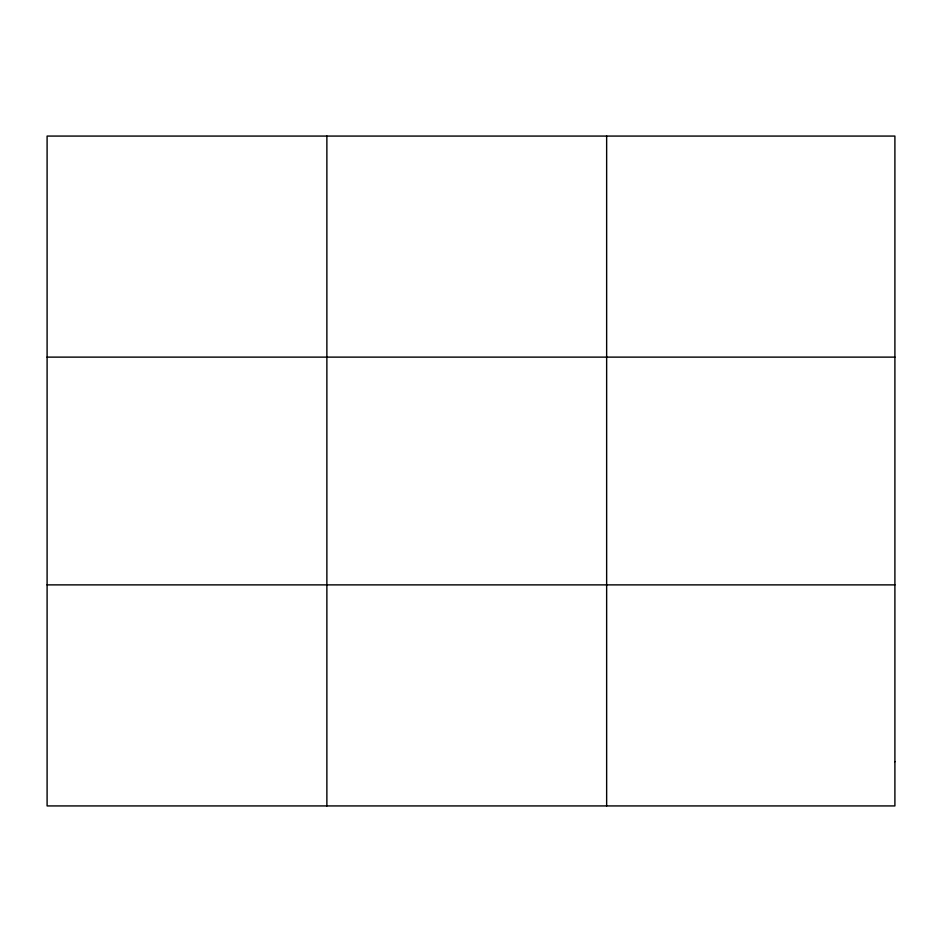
<?xml version="1.0" encoding="UTF-8"?>
<svg xmlns="http://www.w3.org/2000/svg" width="942" height="942" viewBox="0 0 942 942"><rect width="100%" height="100%" fill="white"/><g stroke="black" fill="none" stroke-linecap="round" stroke-linejoin="round"><path stroke-width="1.41" d="M326.874 136.072L326.874 805.928M606.648 136.072L606.648 805.928M47.1 357.124L894.9 357.124M47.1 584.876L894.9 584.876M894.9 761.713L894.9 805.928L47.1 805.928L47.1 136.072L894.9 136.072L894.9 761.713"/></g></svg>
